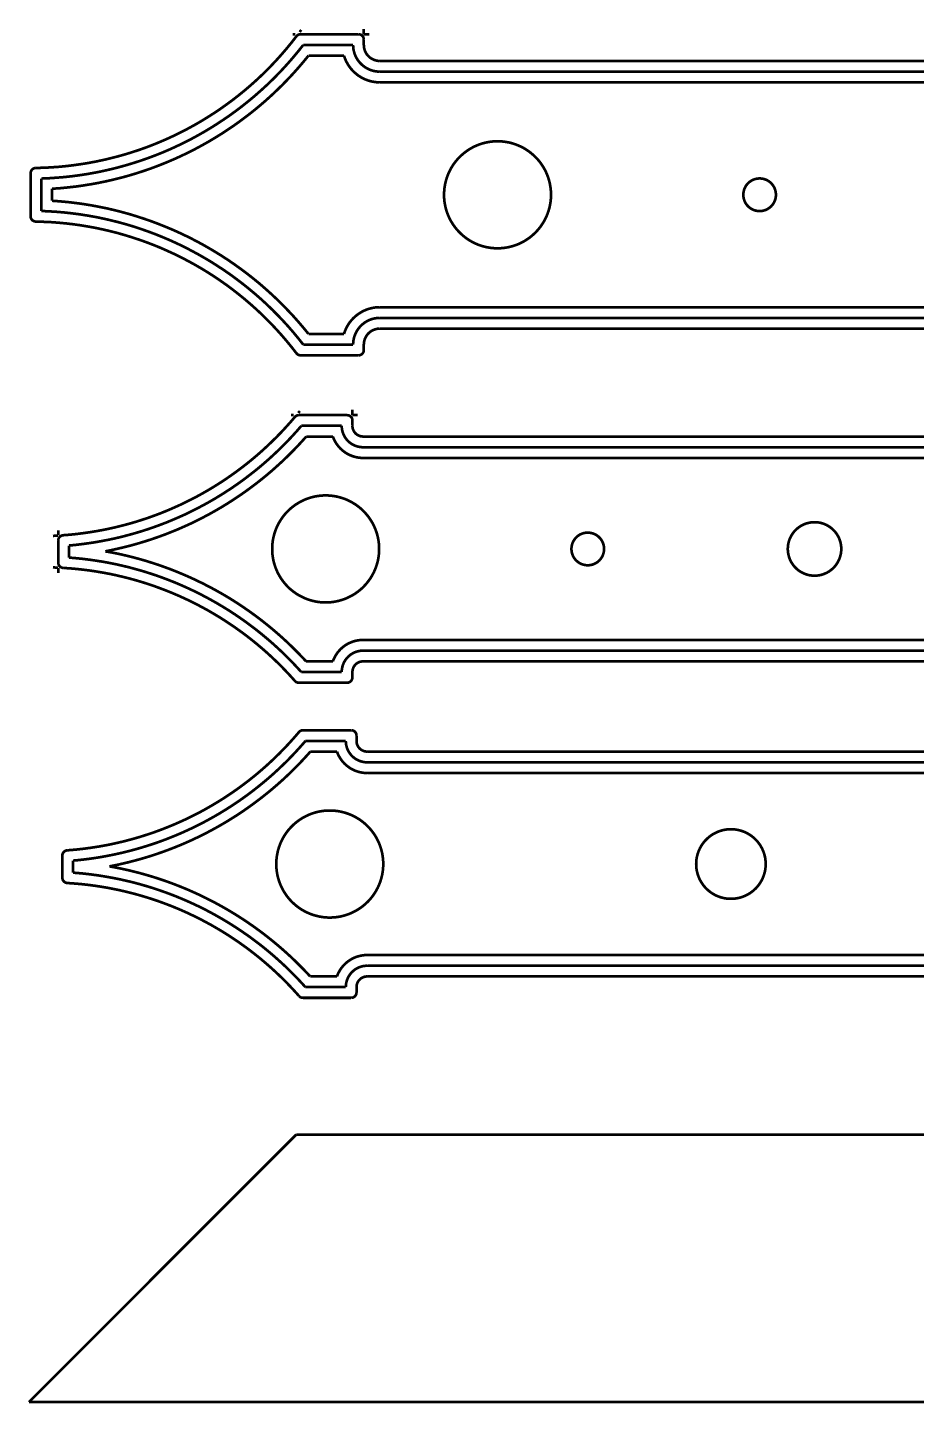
# Model space of a CAD drawing. Extents: x 0.4 to 13.5, y 2.8 to 16.
# Drawn here: x 0.42 to 3.69, y 10.99 to 16.05 of the extents above; entities that cross this region are included whole.
import ezdxf

# ---------------------------------------------------------------- set-up
doc = ezdxf.new("R2010")
doc.units = 0
doc.layers.get('0').update_dxf_attribs({"linetype": 'CONTINUOUS'})

msp = doc.modelspace()

# ---------------------------------------------------------------- linework, layer by layer
at = {"color": 254, "const_width": 0.009847}
for points in [[(1.41868, 16.0306), (1.42453, 16.0383)], [(1.65479, 16.0226), (1.65479, 16.0422)], [(1.40278, 16.0226), (1.39296, 16.0226)], [(1.65479, 16.0226), (1.67449, 16.0226)], [(1.39626, 14.6217), (1.38704, 14.6217)], [(1.41351, 14.6297), (1.41938, 14.6368)], [(1.61279, 14.6217), (1.61279, 14.6414)], [(1.61279, 14.6217), (1.63249, 14.6217)], [(0.528754, 14.1786), (0.510471, 14.1775)], [(0.530111, 14.18), (0.530111, 14.1985)], [(0.529025, 14.0607), (0.510471, 14.0617)], [(0.530111, 14.0597), (0.530111, 14.041)]]:
    msp.add_lwpolyline(points, dxfattribs=at)
at = {"color": 0, "const_width": 0.009847}
for points in [[(0.447754, 15.5306), (0.475532, 15.5314), (0.50331, 15.5328), (0.531033, 15.5347), (0.558703, 15.5374), (0.586317, 15.5407), (0.613824, 15.5446), (0.641276, 15.549), (0.668565, 15.5542), (0.695747, 15.5599), (0.722819, 15.5663), (0.749729, 15.5732), (0.776476, 15.5807), (0.80306, 15.5889), (0.829428, 15.5976), (0.855578, 15.6069), (0.881565, 15.6169), (0.907281, 15.6275), (0.932781, 15.6386), (0.957954, 15.6503), (0.98291, 15.6625), (1.0076, 15.6754), (1.03196, 15.6887), (1.05604, 15.7026), (1.07975, 15.7171), (1.10319, 15.7321), (1.12625, 15.7475), (1.14898, 15.7636), (1.17128, 15.78), (1.19325, 15.7971), (1.21484, 15.8146), (1.236, 15.8326), (1.25678, 15.8511), (1.27713, 15.87), (1.29698, 15.8894), (1.31646, 15.9093), (1.3355, 15.9296), (1.354, 15.9503), (1.37207, 15.9714), (1.38971, 15.9929), (1.40679, 16.0149)], [(1.42242, 16.0226), (1.42019, 16.0225), (1.41797, 16.0221), (1.41581, 16.0214), (1.41368, 16.0206), (1.41174, 16.0194), (1.40989, 16.0181), (1.40826, 16.0165), (1.40679, 16.0149)], [(1.42242, 16.0226), (1.6351, 16.0226)], [(1.6351, 16.0226), (1.63894, 16.0222), (1.64264, 16.0211), (1.646, 16.0193), (1.64903, 16.0168), (1.65147, 16.0139), (1.65326, 16.0104), (1.6544, 16.0067), (1.65479, 16.0029)], [(1.65479, 16.0029), (1.65479, 15.9832)], [(0.467774, 15.4917), (0.496419, 15.4929), (0.525011, 15.4949), (0.553603, 15.4972), (0.582086, 15.5004), (0.610514, 15.5042), (0.638835, 15.5086), (0.667046, 15.5137), (0.69515, 15.5194), (0.72309, 15.5258), (0.750922, 15.5328), (0.778592, 15.5403), (0.806044, 15.5486), (0.833279, 15.5574), (0.860351, 15.5668), (0.887207, 15.5769), (0.913846, 15.5875), (0.940212, 15.5987), (0.966308, 15.6107), (0.992133, 15.6231), (1.01769, 15.6361), (1.04291, 15.6497), (1.06787, 15.6639), (1.09245, 15.6786), (1.11675, 15.6939), (1.14063, 15.7097), (1.16423, 15.726), (1.18739, 15.7429), (1.21018, 15.7603), (1.23258, 15.7782), (1.25456, 15.7967), (1.2761, 15.8156), (1.29725, 15.8349), (1.31793, 15.8547), (1.33816, 15.875), (1.35791, 15.8958), (1.37723, 15.9171), (1.396, 15.9387), (1.41433, 15.9608), (1.43212, 15.9832)], [(0.507107, 15.4542), (0.535861, 15.4561), (0.564561, 15.4589), (0.593207, 15.4621), (0.621744, 15.4661), (0.650228, 15.4707), (0.678549, 15.4758), (0.706814, 15.4817), (0.734918, 15.4881), (0.762858, 15.4951), (0.790636, 15.5028), (0.818251, 15.5111), (0.845649, 15.52), (0.872831, 15.5294), (0.899849, 15.5396), (0.92665, 15.5503), (0.953179, 15.5615), (0.979438, 15.5733), (1.00548, 15.5858), (1.0312, 15.5987), (1.05664, 15.6124), (1.08176, 15.6264), (1.10655, 15.6411), (1.13108, 15.6563), (1.15522, 15.6721), (1.17898, 15.6882), (1.20242, 15.7051), (1.22548, 15.7224), (1.24816, 15.7401), (1.2704, 15.7585), (1.29226, 15.7772), (1.31369, 15.7965), (1.33474, 15.8163), (1.35531, 15.8364), (1.37543, 15.8571), (1.39512, 15.8781), (1.41428, 15.8996), (1.433, 15.9215), (1.45128, 15.9439)], [(1.6154, 15.9832), (1.43212, 15.9832)], [(1.58176, 15.9439), (1.45128, 15.9439)], [(1.58176, 15.9439), (1.58475, 15.935), (1.58826, 15.9264), (1.59239, 15.9182), (1.59706, 15.9101), (1.60221, 15.9024), (1.60792, 15.8951), (1.6141, 15.8882), (1.62076, 15.8817), (1.62782, 15.8756), (1.63525, 15.87), (1.64307, 15.865), (1.65115, 15.8604), (1.65961, 15.8565), (1.66824, 15.8532), (1.67714, 15.8504), (1.68614, 15.8482), (1.69532, 15.8467), (1.70454, 15.8457), (1.71382, 15.8454)], [(1.6154, 15.9832), (1.61572, 15.9751), (1.61675, 15.9671), (1.61843, 15.959), (1.62071, 15.9512), (1.62369, 15.9437), (1.62728, 15.9364), (1.6314, 15.9293), (1.63618, 15.9228), (1.64144, 15.9165), (1.64714, 15.9108), (1.65338, 15.9056), (1.66, 15.9008), (1.66699, 15.8967), (1.67426, 15.8931), (1.68186, 15.8901), (1.68967, 15.8878), (1.69764, 15.8861), (1.70574, 15.8851), (1.71382, 15.8849)], [(1.65479, 15.9832), (1.65511, 15.9771), (1.65608, 15.971), (1.65767, 15.965), (1.65989, 15.9592), (1.66271, 15.9536), (1.66607, 15.9485), (1.66992, 15.9437), (1.67432, 15.9393), (1.67914, 15.9354), (1.68431, 15.9321), (1.68983, 15.9293), (1.69558, 15.9271), (1.70156, 15.9254), (1.70768, 15.9244), (1.71382, 15.9242)], [(9.50711, 15.9242), (1.71382, 15.9242)], [(9.50711, 15.8849), (1.71382, 15.8849)], [(9.50711, 15.8454), (1.71382, 15.8454)], [(0.428386, 15.511), (0.428765, 15.5147), (0.42985, 15.5183), (0.43164, 15.5218), (0.434028, 15.5247), (0.436957, 15.5272), (0.440321, 15.529), (0.443956, 15.5301), (0.447754, 15.5306)], [(0.428386, 15.511), (0.428386, 15.3532)], [(0.467774, 15.4917), (0.467774, 15.3724)], [(0.507107, 15.4542), (0.507107, 15.41)], [(1.45128, 14.9203), (1.433, 14.9425), (1.41428, 14.9644), (1.39512, 14.986), (1.37543, 15.0069), (1.35531, 15.0276), (1.33474, 15.0479), (1.31369, 15.0675), (1.29226, 15.0868), (1.2704, 15.1057), (1.24816, 15.1239), (1.22548, 15.1417), (1.20242, 15.159), (1.17898, 15.1758), (1.15522, 15.1921), (1.13108, 15.2078), (1.10655, 15.2229), (1.08176, 15.2376), (1.05664, 15.2518), (1.0312, 15.2653), (1.00548, 15.2783), (0.979438, 15.2907), (0.953179, 15.3026), (0.92665, 15.3137), (0.899849, 15.3244), (0.872831, 15.3346), (0.845649, 15.344), (0.818251, 15.3529), (0.790636, 15.3613), (0.762858, 15.3689), (0.734918, 15.376), (0.706814, 15.3825), (0.678549, 15.3882), (0.650228, 15.3935), (0.621744, 15.3981), (0.593207, 15.4019), (0.564561, 15.4053), (0.535861, 15.4079), (0.507107, 15.41)], [(0.428386, 15.3532), (0.428765, 15.3493), (0.42985, 15.3457), (0.43164, 15.3422), (0.434028, 15.3393), (0.436957, 15.3368), (0.440321, 15.3351), (0.443956, 15.3339), (0.447754, 15.3335)], [(0.447754, 15.3335), (0.475532, 15.3326), (0.50331, 15.3314), (0.531033, 15.3293), (0.558703, 15.3267), (0.586317, 15.3235), (0.613824, 15.3196), (0.641276, 15.315), (0.668565, 15.31), (0.695747, 15.3042), (0.722819, 15.2979), (0.749729, 15.291), (0.776476, 15.2833), (0.80306, 15.2751), (0.829428, 15.2664), (0.855578, 15.2571), (0.881565, 15.2471), (0.907281, 15.2367), (0.932781, 15.2254), (0.957954, 15.2138), (0.98291, 15.2015), (1.0076, 15.1887), (1.03196, 15.1754), (1.05604, 15.1615), (1.07975, 15.1471), (1.10319, 15.1321), (1.12625, 15.1165), (1.14898, 15.1006), (1.17128, 15.084), (1.19325, 15.0669), (1.21484, 15.0494), (1.236, 15.0314), (1.25678, 15.0129), (1.27713, 14.994), (1.29698, 14.9746), (1.31646, 14.9547), (1.3355, 14.9344), (1.354, 14.9138), (1.37207, 14.8926), (1.38971, 14.8711), (1.40679, 14.8492)], [(1.43212, 14.8808), (1.41433, 14.9033), (1.396, 14.9254), (1.37723, 14.9471), (1.35791, 14.9682), (1.33816, 14.989), (1.31793, 15.0093), (1.29725, 15.0292), (1.2761, 15.0486), (1.25456, 15.0675), (1.23258, 15.0858), (1.21018, 15.1037), (1.18739, 15.1211), (1.16423, 15.1381), (1.14063, 15.1544), (1.11675, 15.1701), (1.09245, 15.1856), (1.06787, 15.2001), (1.04291, 15.2143), (1.01769, 15.2279), (0.992133, 15.241), (0.966308, 15.2535), (0.940212, 15.2653), (0.913846, 15.2765), (0.887207, 15.2872), (0.860351, 15.2972), (0.833279, 15.3067), (0.806044, 15.3156), (0.778592, 15.3238), (0.750922, 15.3314), (0.72309, 15.3383), (0.69515, 15.3447), (0.667046, 15.3504), (0.638835, 15.3554), (0.610514, 15.3599), (0.582086, 15.3636), (0.553603, 15.3668), (0.525011, 15.3693), (0.496419, 15.3711), (0.467774, 15.3724)], [(1.71382, 15.0186), (1.70454, 15.0183), (1.69532, 15.0174), (1.68614, 15.0158), (1.67714, 15.0136), (1.66824, 15.011), (1.65961, 15.0075), (1.65115, 15.0036), (1.64307, 14.999), (1.63525, 14.994), (1.62782, 14.9885), (1.62076, 14.9825), (1.6141, 14.976), (1.60792, 14.969), (1.60221, 14.9617), (1.59706, 14.954), (1.59239, 14.946), (1.58826, 14.9376), (1.58475, 14.929), (1.58176, 14.9203)], [(1.71382, 14.9793), (1.70574, 14.9789), (1.69764, 14.9779), (1.68967, 14.9763), (1.68186, 14.974), (1.67426, 14.971), (1.66699, 14.9675), (1.66, 14.9633), (1.65338, 14.9585), (1.64714, 14.9533), (1.64144, 14.9475), (1.63618, 14.9413), (1.6314, 14.9347), (1.62728, 14.9276), (1.62369, 14.9204), (1.62071, 14.9128), (1.61843, 14.905), (1.61675, 14.8971), (1.61572, 14.889), (1.6154, 14.8808)], [(1.71382, 15.0186), (9.50711, 15.0186)], [(1.71382, 14.9793), (9.50711, 14.9793)], [(1.65479, 14.8808), (1.65511, 14.8871), (1.65608, 14.8931), (1.65767, 14.899), (1.65989, 14.9049), (1.66271, 14.9104), (1.66607, 14.9156), (1.66992, 14.9204), (1.67432, 14.9247), (1.67914, 14.9286), (1.68431, 14.9321), (1.68983, 14.9347), (1.69558, 14.9369), (1.70156, 14.9386), (1.70768, 14.9396), (1.71382, 14.9399)], [(9.50711, 14.9399), (1.71382, 14.9399)], [(1.43212, 14.8808), (1.6154, 14.8808)], [(1.45128, 14.9203), (1.58176, 14.9203)], [(1.65479, 14.8808), (1.65479, 14.8611)], [(1.42242, 14.8415), (1.42019, 14.8417), (1.41797, 14.8421), (1.41581, 14.8426), (1.41368, 14.8435), (1.41174, 14.8447), (1.40989, 14.846), (1.40826, 14.8475), (1.40679, 14.8492)], [(1.42242, 14.8415), (1.6351, 14.8415)], [(1.6351, 14.8415), (1.63894, 14.8418), (1.64264, 14.8431), (1.646, 14.8447), (1.64903, 14.8472), (1.65147, 14.8501), (1.65326, 14.8536), (1.6544, 14.8574), (1.65479, 14.8611)], [(1.41596, 14.6217), (1.41379, 14.6215), (1.41168, 14.6212), (1.40961, 14.6207), (1.40767, 14.6199), (1.40576, 14.6188), (1.40397, 14.6176), (1.40235, 14.6163), (1.40087, 14.6146)], [(1.41596, 14.6217), (1.5931, 14.6217)], [(1.61279, 14.6019), (1.61257, 14.6051), (1.61182, 14.6081), (1.61068, 14.611), (1.60906, 14.6136), (1.60704, 14.616), (1.60471, 14.6179), (1.60206, 14.6196), (1.59918, 14.6207), (1.59619, 14.6214), (1.5931, 14.6217)], [(0.548394, 14.18), (0.572863, 14.1819), (0.597331, 14.1844), (0.62169, 14.1875), (0.64605, 14.191), (0.670301, 14.1949), (0.694444, 14.1993), (0.718533, 14.2043), (0.742512, 14.2097), (0.766331, 14.2156), (0.790093, 14.2219), (0.813693, 14.2287), (0.837131, 14.2361), (0.86046, 14.2438), (0.883626, 14.2521), (0.906575, 14.2607), (0.929417, 14.2699), (0.951986, 14.2796), (0.974447, 14.2896), (0.996636, 14.3001), (1.01866, 14.311), (1.04042, 14.3224), (1.06196, 14.3342), (1.08328, 14.3465), (1.10433, 14.3592), (1.12511, 14.3722), (1.14567, 14.3857), (1.16591, 14.3996), (1.18587, 14.4139), (1.20557, 14.4286), (1.22499, 14.4437), (1.24409, 14.4592), (1.26286, 14.475), (1.2813, 14.4913), (1.29943, 14.5079), (1.31722, 14.5249), (1.33464, 14.5421), (1.35178, 14.5597), (1.36849, 14.5778), (1.38487, 14.596), (1.40087, 14.6146)], [(0.569499, 14.1421), (0.594075, 14.1444), (0.618544, 14.1474), (0.643013, 14.1507), (0.667372, 14.1544), (0.691678, 14.1588), (0.715875, 14.1635), (0.740018, 14.1686), (0.763997, 14.1743), (0.787924, 14.1806), (0.811686, 14.1871), (0.835286, 14.1942), (0.858778, 14.2017), (0.882107, 14.2097), (0.905328, 14.2182), (0.928331, 14.2269), (0.951172, 14.2364), (0.97385, 14.2461), (0.996311, 14.2562), (1.01855, 14.2669), (1.04058, 14.2781), (1.06245, 14.2896), (1.08404, 14.3014), (1.10536, 14.3137), (1.12652, 14.3265), (1.14735, 14.3397), (1.16797, 14.3532), (1.18831, 14.3672), (1.20839, 14.3815), (1.22814, 14.3964), (1.24767, 14.4115), (1.26687, 14.4269), (1.28575, 14.4428), (1.30431, 14.459), (1.32259, 14.4757), (1.34049, 14.4925), (1.35813, 14.5099), (1.37538, 14.5275), (1.39231, 14.5454), (1.40886, 14.5637), (1.42507, 14.5824)], [(1.57346, 14.5824), (1.42507, 14.5824)], [(1.57346, 14.5824), (1.57368, 14.5761), (1.57438, 14.57), (1.57563, 14.5639), (1.57731, 14.5579), (1.57943, 14.5522), (1.58203, 14.5465), (1.58501, 14.5411), (1.58849, 14.536), (1.59229, 14.5311), (1.59651, 14.5267), (1.60101, 14.5224), (1.6059, 14.5186), (1.61106, 14.5151), (1.61643, 14.5122), (1.62201, 14.5096), (1.62782, 14.5075), (1.63379, 14.5057), (1.63986, 14.5046), (1.646, 14.5038), (1.65218, 14.5036)], [(1.61279, 14.6019), (1.61279, 14.5824)], [(1.61279, 14.5824), (1.61307, 14.5779), (1.61376, 14.5736), (1.61501, 14.5693), (1.61669, 14.5653), (1.61882, 14.5614), (1.62142, 14.5578), (1.62435, 14.5544), (1.62765, 14.5515), (1.63124, 14.549), (1.6351, 14.5468), (1.63917, 14.5451), (1.64339, 14.5439), (1.64779, 14.5432), (1.65218, 14.5429)], [(0.703342, 14.1208), (0.728407, 14.1258), (0.75331, 14.1314), (0.778103, 14.1374), (0.802789, 14.1437), (0.827365, 14.1507), (0.851779, 14.1581), (0.876031, 14.166), (0.900119, 14.1743), (0.924046, 14.1831), (0.947808, 14.1925), (0.971408, 14.2021), (0.994792, 14.2124), (1.01796, 14.2229), (1.04096, 14.2342), (1.06369, 14.2457), (1.08621, 14.2576), (1.10845, 14.2701), (1.13053, 14.2829), (1.15229, 14.2962), (1.17383, 14.31), (1.19504, 14.324), (1.21604, 14.3386), (1.23671, 14.3535), (1.25711, 14.3689), (1.27718, 14.3846), (1.29693, 14.4007), (1.31641, 14.4172), (1.3355, 14.4342), (1.35433, 14.4514), (1.37277, 14.469), (1.39085, 14.4869), (1.40864, 14.5053), (1.426, 14.5239), (1.44303, 14.5429)], [(1.54081, 14.5429), (1.44303, 14.5429)], [(1.54081, 14.5429), (1.54362, 14.5358), (1.54682, 14.5289), (1.55051, 14.5222), (1.55464, 14.5157), (1.55914, 14.5096), (1.56407, 14.5038), (1.56933, 14.4981), (1.57497, 14.4929), (1.58089, 14.4881), (1.58713, 14.4837), (1.59364, 14.4797), (1.60042, 14.4761), (1.60742, 14.4731), (1.61458, 14.4703), (1.6219, 14.4682), (1.62935, 14.4664), (1.63693, 14.4651), (1.64453, 14.4644), (1.65218, 14.4642)], [(9.28076, 14.5429), (1.65218, 14.5429)], [(9.28076, 14.5036), (1.65218, 14.5036)], [(9.28076, 14.4642), (1.65218, 14.4642)], [(0.530111, 14.1603), (0.530382, 14.1636), (0.531196, 14.1667), (0.532553, 14.1697), (0.534343, 14.1725), (0.536567, 14.1749), (0.539171, 14.1768), (0.542046, 14.1783), (0.545139, 14.1794), (0.548394, 14.18)], [(0.530111, 14.1603), (0.530111, 14.0793)], [(0.569499, 14.1421), (0.569499, 14.0978)], [(1.44228, 13.7162), (1.42507, 13.7346), (1.4075, 13.7527), (1.38954, 13.7705), (1.37131, 13.7879), (1.3527, 13.8049), (1.33377, 13.8216), (1.31456, 13.8379), (1.29498, 13.8538), (1.27512, 13.8694), (1.25499, 13.8846), (1.23454, 13.8993), (1.21381, 13.9137), (1.19282, 13.9278), (1.17155, 13.9414), (1.15007, 13.9546), (1.12831, 13.9672), (1.10628, 13.9796), (1.08404, 13.9915), (1.06158, 14.0029), (1.0389, 14.014), (1.016, 14.0246), (0.992893, 14.0347), (0.969618, 14.0444), (0.946126, 14.0538), (0.922472, 14.0625), (0.898708, 14.071), (0.874729, 14.0787), (0.85064, 14.0863), (0.826389, 14.0932), (0.801975, 14.0997), (0.777507, 14.1057), (0.752875, 14.1113), (0.72819, 14.1163), (0.703342, 14.1208)], [(0.530111, 14.0793), (0.530382, 14.0761), (0.53125, 14.0729), (0.532553, 14.0699), (0.534397, 14.0671), (0.536675, 14.0647), (0.539333, 14.0628), (0.542264, 14.0612), (0.54541, 14.0601), (0.548665, 14.0597)], [(1.42481, 13.6768), (1.40793, 13.6953), (1.39074, 13.7135), (1.37316, 13.7314), (1.3552, 13.7489), (1.33691, 13.766), (1.31831, 13.7828), (1.29937, 13.7992), (1.28011, 13.8152), (1.26052, 13.8309), (1.24067, 13.8461), (1.22049, 13.861), (1.20003, 13.8755), (1.17931, 13.8896), (1.15826, 13.9032), (1.13699, 13.9164), (1.11545, 13.9292), (1.0937, 13.9415), (1.07167, 13.9535), (1.04937, 13.965), (1.02691, 13.9761), (1.00418, 13.9867), (0.981282, 13.9969), (0.958225, 14.0067), (0.93495, 14.0158), (0.911458, 14.0247), (0.887804, 14.0331), (0.86404, 14.0408), (0.840115, 14.0483), (0.816026, 14.0551), (0.791775, 14.0617), (0.767469, 14.0676), (0.743001, 14.0731), (0.718479, 14.0781), (0.693793, 14.0826), (0.669054, 14.0865), (0.64426, 14.0901), (0.619412, 14.0932), (0.594456, 14.0957), (0.569499, 14.0978)], [(0.548665, 14.0597), (0.572971, 14.0581), (0.597222, 14.056), (0.621419, 14.0533), (0.645562, 14.0503), (0.669596, 14.0467), (0.693631, 14.0426), (0.717557, 14.0382), (0.741374, 14.0332), (0.765082, 14.0276), (0.788683, 14.0218), (0.812175, 14.0154), (0.835558, 14.0085), (0.858778, 14.0013), (0.881836, 13.9935), (0.904731, 13.9851), (0.927462, 13.9765), (0.950032, 13.9674), (0.972385, 13.9578), (0.994575, 13.9478), (1.0166, 13.9374), (1.03836, 13.9265), (1.0599, 13.9151), (1.08122, 13.9035), (1.10232, 13.8912), (1.12316, 13.8787), (1.14372, 13.8657), (1.16406, 13.8523), (1.18414, 13.8385), (1.20394, 13.8244), (1.22342, 13.8098), (1.24262, 13.7949), (1.26156, 13.7795), (1.28017, 13.7638), (1.29845, 13.7478), (1.31641, 13.7313), (1.33404, 13.7146), (1.35135, 13.6975), (1.36827, 13.68), (1.38493, 13.6622), (1.40115, 13.6441)], [(1.65218, 13.7949), (1.64453, 13.7947), (1.63693, 13.7939), (1.62935, 13.7927), (1.6219, 13.791), (1.61458, 13.7887), (1.60742, 13.7861), (1.60042, 13.783), (1.59364, 13.7794), (1.58713, 13.7754), (1.58089, 13.771), (1.57497, 13.7662), (1.56933, 13.761), (1.56407, 13.7554), (1.55914, 13.7496), (1.55464, 13.7434), (1.55051, 13.7369), (1.54682, 13.7302), (1.54362, 13.7233), (1.54081, 13.7162)], [(9.28076, 13.7949), (1.65218, 13.7949)], [(1.44228, 13.7162), (1.54081, 13.7162)], [(1.65218, 13.7555), (1.646, 13.7553), (1.63986, 13.7546), (1.63379, 13.7534), (1.62782, 13.7517), (1.62201, 13.7495), (1.61643, 13.747), (1.61106, 13.7439), (1.6059, 13.7405), (1.60101, 13.7367), (1.59651, 13.7325), (1.59229, 13.7279), (1.58849, 13.7231), (1.58501, 13.7179), (1.58203, 13.7126), (1.57943, 13.7069), (1.57731, 13.7011), (1.57563, 13.6952), (1.57438, 13.6891), (1.57368, 13.6829), (1.57346, 13.6768)], [(1.61279, 13.6768), (1.61307, 13.6812), (1.61376, 13.6855), (1.61501, 13.6898), (1.61669, 13.6938), (1.61882, 13.6977), (1.62142, 13.7013), (1.62435, 13.7046), (1.62765, 13.7076), (1.63124, 13.7101), (1.6351, 13.7122), (1.63917, 13.714), (1.64339, 13.7152), (1.64779, 13.7159), (1.65218, 13.7162)], [(9.28076, 13.7555), (1.65218, 13.7555)], [(9.28076, 13.7162), (1.65218, 13.7162)], [(1.42481, 13.6768), (1.57346, 13.6768)], [(1.61279, 13.6768), (1.61279, 13.6571)], [(1.41596, 13.6374), (1.41385, 13.6375), (1.41178, 13.6379), (1.40978, 13.6384), (1.40782, 13.6392), (1.40597, 13.6401), (1.40424, 13.6413), (1.40261, 13.6426), (1.40115, 13.6441)], [(1.41596, 13.6374), (1.5931, 13.6374)], [(1.61279, 13.6571), (1.61257, 13.654), (1.61182, 13.651), (1.61068, 13.6482), (1.60906, 13.6456), (1.60704, 13.6432), (1.60471, 13.6412), (1.60206, 13.6395), (1.59918, 13.6384), (1.59619, 13.6376), (1.5931, 13.6374)], [(0.563476, 13.0212), (0.580675, 13.0226), (0.597874, 13.0241), (0.615018, 13.026), (0.632107, 13.0281), (0.649197, 13.0304), (0.666233, 13.033), (0.683268, 13.0357), (0.70025, 13.0388), (0.717176, 13.042), (0.73405, 13.0456), (0.750868, 13.0494), (0.767632, 13.0533), (0.784397, 13.0576), (0.801053, 13.062), (0.8176, 13.0667), (0.834147, 13.0716), (0.850586, 13.0768), (0.866971, 13.0821), (0.883301, 13.0877), (0.899522, 13.0936), (0.91569, 13.0997), (0.931749, 13.106), (0.9477, 13.1125), (0.963542, 13.1192), (0.979329, 13.1262), (0.995008, 13.1334), (1.01058, 13.1407), (1.02604, 13.1484), (1.0414, 13.1562), (1.05669, 13.1642), (1.07183, 13.1725), (1.08681, 13.181), (1.10173, 13.1897), (1.11648, 13.1986), (1.13113, 13.2076), (1.14567, 13.217), (1.16005, 13.2265), (1.17432, 13.2362), (1.18842, 13.246), (1.20237, 13.2561), (1.2162, 13.2664), (1.22993, 13.2769), (1.24343, 13.2876), (1.25684, 13.2984), (1.27007, 13.3095), (1.28315, 13.3208), (1.29606, 13.3322), (1.30881, 13.3438), (1.32145, 13.3556), (1.33388, 13.3675), (1.34614, 13.3797), (1.35824, 13.3919), (1.37012, 13.4044), (1.38184, 13.417), (1.39339, 13.4298), (1.40479, 13.4428), (1.41601, 13.4559)], [(1.43104, 13.4629), (1.42893, 13.4628), (1.42681, 13.4625), (1.42475, 13.4619), (1.42275, 13.461), (1.42085, 13.4601), (1.41911, 13.4588), (1.41749, 13.4575), (1.41601, 13.4559)], [(1.43104, 13.4629), (1.60824, 13.4629)], [(1.62793, 13.4432), (1.62776, 13.4454), (1.62744, 13.4476), (1.62679, 13.4497), (1.62597, 13.4518), (1.62489, 13.4537), (1.62358, 13.4555), (1.62213, 13.4571), (1.6205, 13.4586), (1.61871, 13.4599), (1.61675, 13.4609), (1.61475, 13.4618), (1.61263, 13.4624), (1.6104, 13.4628), (1.60824, 13.4629)], [(0.584581, 12.9833), (0.60216, 12.985), (0.619683, 12.9869), (0.637153, 12.989), (0.654622, 12.9914), (0.672038, 12.994), (0.689453, 12.9968), (0.70676, 13), (0.724067, 13.0033), (0.741319, 13.0069), (0.758518, 13.0107), (0.775717, 13.0148), (0.792806, 13.019), (0.809787, 13.0236), (0.826768, 13.0284), (0.843642, 13.0334), (0.860514, 13.0386), (0.877279, 13.0441), (0.893935, 13.0497), (0.910536, 13.0557), (0.927029, 13.0618), (0.943468, 13.0683), (0.959799, 13.0749), (0.976019, 13.0817), (0.992133, 13.0888), (1.00819, 13.0961), (1.02414, 13.1036), (1.03998, 13.1113), (1.05572, 13.1193), (1.07129, 13.1274), (1.08681, 13.1358), (1.10221, 13.1444), (1.11746, 13.1532), (1.1326, 13.1623), (1.14762, 13.1715), (1.16249, 13.1809), (1.17725, 13.1906), (1.19184, 13.2004), (1.20633, 13.2104), (1.22065, 13.2207), (1.23481, 13.2312), (1.24886, 13.2418), (1.26275, 13.2527), (1.27648, 13.2637), (1.29009, 13.2749), (1.30355, 13.2863), (1.31679, 13.2979), (1.32992, 13.3097), (1.34283, 13.3217), (1.35563, 13.3338), (1.36822, 13.3461), (1.38064, 13.3586), (1.39296, 13.3712), (1.405, 13.3841), (1.41694, 13.3971), (1.42865, 13.4102), (1.44015, 13.4235)], [(1.58854, 13.4235), (1.44015, 13.4235)], [(1.58854, 13.4235), (1.58865, 13.4191), (1.58903, 13.4147), (1.58968, 13.4104), (1.5905, 13.406), (1.59164, 13.4018), (1.59293, 13.3975), (1.59451, 13.3934), (1.59636, 13.3894), (1.59836, 13.3855), (1.60058, 13.3816), (1.60308, 13.378), (1.60574, 13.3745), (1.60856, 13.3711), (1.6116, 13.3678), (1.61481, 13.3648), (1.61817, 13.362), (1.62169, 13.3593), (1.62538, 13.3569), (1.62918, 13.3546), (1.63314, 13.3526), (1.63715, 13.3508), (1.64128, 13.3492), (1.64551, 13.3479), (1.64974, 13.3468), (1.65408, 13.3459), (1.65847, 13.3453), (1.66287, 13.3449), (1.66726, 13.3448)], [(1.62793, 13.4432), (1.62793, 13.4235)], [(1.62793, 13.4235), (1.62804, 13.4205), (1.62836, 13.4174), (1.62901, 13.4143), (1.62983, 13.4113), (1.63092, 13.4085), (1.63222, 13.4057), (1.63374, 13.4029), (1.63542, 13.4004), (1.63737, 13.3979), (1.63943, 13.3957), (1.64171, 13.3936), (1.64415, 13.3917), (1.64671, 13.39), (1.64942, 13.3885), (1.65224, 13.3872), (1.65511, 13.3861), (1.6581, 13.3852), (1.66114, 13.3847), (1.66417, 13.3843), (1.66726, 13.3842)], [(0.718479, 12.9621), (0.736219, 12.9656), (0.753851, 12.9693), (0.771539, 12.9733), (0.789063, 12.9775), (0.806586, 12.982), (0.824056, 12.9867), (0.841417, 12.9916), (0.858724, 12.9968), (0.875976, 13.0022), (0.893121, 13.0079), (0.910211, 13.0138), (0.927246, 13.0199), (0.944119, 13.0263), (0.960938, 13.0328), (0.977701, 13.0397), (0.994358, 13.0467), (1.01085, 13.054), (1.02729, 13.0615), (1.04362, 13.0693), (1.05984, 13.0772), (1.07596, 13.0854), (1.09196, 13.0938), (1.10786, 13.1025), (1.12359, 13.1113), (1.13921, 13.1204), (1.15473, 13.1297), (1.17014, 13.1392), (1.18538, 13.1488), (1.20047, 13.1587), (1.21544, 13.1689), (1.23025, 13.1792), (1.24495, 13.1897), (1.25949, 13.2005), (1.27387, 13.2114), (1.28809, 13.2225), (1.30219, 13.2338), (1.31613, 13.2454), (1.32992, 13.2571), (1.34348, 13.269), (1.35693, 13.281), (1.37017, 13.2933), (1.3833, 13.3058), (1.39621, 13.3184), (1.40896, 13.3312), (1.42156, 13.3442), (1.43392, 13.3574), (1.44613, 13.3707), (1.45817, 13.3842)], [(1.55593, 13.3842), (1.45817, 13.3842)], [(1.55593, 13.3842), (1.55783, 13.3791), (1.55994, 13.3742), (1.56233, 13.3694), (1.56494, 13.3646), (1.56771, 13.36), (1.57069, 13.3555), (1.57389, 13.3512), (1.57731, 13.347), (1.58089, 13.343), (1.58464, 13.3391), (1.5886, 13.3354), (1.59267, 13.332), (1.5969, 13.3287), (1.60129, 13.3256), (1.60585, 13.3226), (1.61051, 13.32), (1.61529, 13.3175), (1.62017, 13.3152), (1.62517, 13.3132), (1.63021, 13.3114), (1.63536, 13.3098), (1.64057, 13.3085), (1.64589, 13.3074), (1.65121, 13.3065), (1.65653, 13.3059), (1.66189, 13.3056), (1.66726, 13.3054)], [(4.34446, 13.3842), (1.66726, 13.3842)], [(4.34446, 13.3448), (1.66726, 13.3448)], [(4.34446, 13.3054), (1.66726, 13.3054)], [(0.545247, 13.0015), (0.545356, 13.0038), (0.545736, 13.006), (0.546386, 13.0082), (0.54731, 13.0103), (0.548394, 13.0123), (0.54975, 13.0141), (0.551324, 13.0157), (0.553006, 13.0172), (0.554904, 13.0185), (0.556912, 13.0195), (0.559082, 13.0203), (0.561253, 13.0209), (0.563476, 13.0212)], [(0.545247, 13.0015), (0.545247, 12.9206)], [(0.584581, 12.9833), (0.584581, 12.939)], [(1.45742, 12.5574), (1.44521, 12.5705), (1.43289, 12.5834), (1.42036, 12.5961), (1.40767, 12.6087), (1.39481, 12.6212), (1.38178, 12.6334), (1.3686, 12.6454), (1.3552, 12.6573), (1.34169, 12.6689), (1.32802, 12.6804), (1.31418, 12.6918), (1.30018, 12.7029), (1.28608, 12.7138), (1.27176, 12.7246), (1.25732, 12.7351), (1.24278, 12.7454), (1.22808, 12.7556), (1.21322, 12.7655), (1.19824, 12.7752), (1.18311, 12.7848), (1.16786, 12.7941), (1.15251, 12.8032), (1.13699, 12.8121), (1.12137, 12.8208), (1.10563, 12.8293), (1.08979, 12.8376), (1.07384, 12.8456), (1.05778, 12.8534), (1.04161, 12.861), (1.02534, 12.8684), (1.00895, 12.8756), (0.992512, 12.8825), (0.975911, 12.8892), (0.959256, 12.8957), (0.942546, 12.902), (0.925726, 12.908), (0.9088, 12.9138), (0.891818, 12.9194), (0.874783, 12.9247), (0.857639, 12.9298), (0.84044, 12.9347), (0.823188, 12.9393), (0.805881, 12.9437), (0.788519, 12.9479), (0.77105, 12.9518), (0.753581, 12.9555), (0.736057, 12.9589), (0.718479, 12.9621)], [(0.545247, 12.9206), (0.545356, 12.9183), (0.54579, 12.9161), (0.546442, 12.9138), (0.54731, 12.9118), (0.548449, 12.9098), (0.549858, 12.9079), (0.551432, 12.9063), (0.553168, 12.9048), (0.555067, 12.9035), (0.557129, 12.9025), (0.559299, 12.9018), (0.561524, 12.9012), (0.563803, 12.9009)], [(0.563803, 12.9009), (0.581108, 12.8998), (0.598469, 12.8984), (0.615776, 12.8968), (0.633083, 12.895), (0.650282, 12.8928), (0.667535, 12.8905), (0.684733, 12.8879), (0.701878, 12.8851), (0.719021, 12.882), (0.736057, 12.8787), (0.753093, 12.8751), (0.770019, 12.8713), (0.786947, 12.8672), (0.803819, 12.863), (0.820583, 12.8585), (0.837349, 12.8537), (0.85395, 12.8487), (0.870551, 12.8435), (0.887044, 12.8381), (0.903483, 12.8324), (0.919814, 12.8264), (0.936089, 12.8203), (0.952257, 12.8139), (0.968371, 12.8073), (0.984321, 12.8005), (1.00022, 12.7934), (1.016, 12.7861), (1.03168, 12.7786), (1.04725, 12.7709), (1.06272, 12.7629), (1.07807, 12.7547), (1.09332, 12.7464), (1.1084, 12.7377), (1.12343, 12.7289), (1.13829, 12.7199), (1.15299, 12.7107), (1.16759, 12.7013), (1.18207, 12.6916), (1.1964, 12.6818), (1.21061, 12.6717), (1.22466, 12.6615), (1.23855, 12.651), (1.25228, 12.6404), (1.2659, 12.6296), (1.27935, 12.6185), (1.29259, 12.6073), (1.30572, 12.5959), (1.31868, 12.5844), (1.33149, 12.5726), (1.34413, 12.5607), (1.35661, 12.5485), (1.36887, 12.5362), (1.38102, 12.5238), (1.39296, 12.5111), (1.40474, 12.4983), (1.41629, 12.4853)], [(1.43994, 12.518), (1.428, 12.5312), (1.4159, 12.5442), (1.4036, 12.557), (1.39117, 12.5697), (1.37853, 12.5822), (1.36567, 12.5945), (1.3527, 12.6066), (1.33952, 12.6185), (1.32623, 12.6303), (1.31277, 12.6419), (1.2991, 12.6533), (1.28532, 12.6645), (1.27138, 12.6755), (1.25722, 12.6862), (1.24295, 12.6969), (1.22857, 12.7073), (1.21403, 12.7174), (1.19933, 12.7275), (1.18452, 12.7372), (1.16954, 12.7468), (1.15441, 12.7562), (1.13921, 12.7653), (1.12386, 12.7743), (1.1084, 12.783), (1.09277, 12.7916), (1.07704, 12.7999), (1.06125, 12.8079), (1.0453, 12.8158), (1.02924, 12.8233), (1.01307, 12.8308), (0.996853, 12.8379), (0.980469, 12.8449), (0.964031, 12.8516), (0.947483, 12.8581), (0.930826, 12.8643), (0.914117, 12.8703), (0.897299, 12.8761), (0.880425, 12.8817), (0.863499, 12.887), (0.846463, 12.892), (0.829372, 12.8969), (0.812175, 12.9015), (0.794976, 12.9058), (0.777669, 12.9099), (0.760363, 12.9138), (0.742947, 12.9174), (0.725478, 12.9208), (0.708008, 12.9239), (0.690483, 12.9269), (0.672906, 12.9295), (0.655328, 12.9319), (0.637696, 12.9341), (0.620008, 12.936), (0.602322, 12.9376), (0.584581, 12.939)], [(1.66726, 12.6361), (1.66189, 12.636), (1.65653, 12.6356), (1.65121, 12.635), (1.64589, 12.6342), (1.64057, 12.6331), (1.63536, 12.6317), (1.63021, 12.6302), (1.62517, 12.6284), (1.62017, 12.6264), (1.61529, 12.6241), (1.61051, 12.6216), (1.60585, 12.6189), (1.60129, 12.616), (1.5969, 12.6129), (1.59267, 12.6096), (1.5886, 12.6061), (1.58464, 12.6024), (1.58089, 12.5985), (1.57731, 12.5945), (1.57389, 12.5903), (1.57069, 12.586), (1.56771, 12.5815), (1.56494, 12.5769), (1.56233, 12.5722), (1.55994, 12.5674), (1.55783, 12.5624), (1.55593, 12.5574)], [(1.66726, 12.5968), (1.66287, 12.5966), (1.65847, 12.5962), (1.65408, 12.5957), (1.64974, 12.5948), (1.64551, 12.5937), (1.64128, 12.5923), (1.63715, 12.5908), (1.63314, 12.589), (1.62918, 12.5869), (1.62538, 12.5847), (1.62169, 12.5823), (1.61817, 12.5796), (1.61481, 12.5767), (1.6116, 12.5737), (1.60856, 12.5705), (1.60574, 12.5671), (1.60308, 12.5636), (1.60058, 12.5599), (1.59836, 12.5561), (1.59636, 12.5522), (1.59451, 12.5482), (1.59293, 12.5441), (1.59164, 12.5398), (1.5905, 12.5355), (1.58968, 12.5312), (1.58903, 12.5269), (1.58865, 12.5224), (1.58854, 12.518)], [(4.34446, 12.6361), (1.66726, 12.6361)], [(4.34446, 12.5968), (1.66726, 12.5968)], [(1.45742, 12.5574), (1.55593, 12.5574)], [(1.62793, 12.518), (1.62804, 12.5211), (1.62836, 12.5242), (1.62901, 12.5272), (1.62983, 12.5302), (1.63092, 12.5331), (1.63222, 12.5359), (1.63374, 12.5386), (1.63542, 12.5412), (1.63737, 12.5436), (1.63943, 12.5458), (1.64171, 12.548), (1.64415, 12.5499), (1.64671, 12.5516), (1.64942, 12.5531), (1.65224, 12.5544), (1.65511, 12.5554), (1.6581, 12.5563), (1.66114, 12.5569), (1.66417, 12.5573), (1.66726, 12.5574)], [(4.34446, 12.5574), (1.66726, 12.5574)], [(1.43994, 12.518), (1.58854, 12.518)], [(1.62793, 12.4983), (1.62776, 12.4962), (1.62744, 12.494), (1.62679, 12.4918), (1.62597, 12.4898), (1.62489, 12.4878), (1.62358, 12.4861), (1.62213, 12.4844), (1.6205, 12.483), (1.61871, 12.4817), (1.61675, 12.4806), (1.61475, 12.4798), (1.61263, 12.4792), (1.6104, 12.4788), (1.60824, 12.4787)], [(1.62793, 12.518), (1.62793, 12.4983)], [(1.43104, 12.4787), (1.42899, 12.4788), (1.42692, 12.4791), (1.42492, 12.4797), (1.42296, 12.4804), (1.42111, 12.4813), (1.41932, 12.4825), (1.41775, 12.4838), (1.41629, 12.4853)], [(1.43104, 12.4787), (1.60824, 12.4787)], [(0.421983, 10.9918), (1.40619, 11.976)], [(1.40619, 11.976), (4.55583, 11.976)], [(0.421983, 10.9918), (5.5401, 10.9918)]]:
    msp.add_lwpolyline(points, dxfattribs=at)
for points in [[(2.14692, 15.6289), (2.13574, 15.6286), (2.12468, 15.6276), (2.11367, 15.626), (2.10271, 15.6239), (2.0919, 15.621), (2.08132, 15.6176), (2.0709, 15.6136), (2.06076, 15.609), (2.05089, 15.6039), (2.04135, 15.5982), (2.03213, 15.5919), (2.02322, 15.5851), (2.01476, 15.5779), (2.00672, 15.5703), (1.99914, 15.5621), (1.99203, 15.5536), (1.9854, 15.5446), (1.97928, 15.5353), (1.97368, 15.5256), (1.96869, 15.5157), (1.96425, 15.5054), (1.96039, 15.495), (1.95714, 15.4843), (1.95449, 15.4735), (1.95242, 15.4625), (1.95101, 15.4515), (1.95025, 15.4404), (1.95008, 15.4293), (1.95053, 15.4182), (1.95167, 15.4069), (1.9534, 15.396), (1.95574, 15.3851), (1.95865, 15.3744), (1.96224, 15.3639), (1.96642, 15.3535), (1.97114, 15.3435), (1.9764, 15.3336), (1.98226, 15.3242), (1.98867, 15.315), (1.9955, 15.3063), (2.00288, 15.2979), (2.01069, 15.29), (2.01893, 15.2825), (2.02761, 15.2754), (2.03668, 15.2689), (2.04606, 15.2629), (2.05583, 15.2575), (2.06581, 15.2526), (2.07611, 15.2483), (2.08658, 15.2446), (2.09728, 15.2415), (2.10813, 15.239), (2.11914, 15.2371), (2.13021, 15.2358), (2.14133, 15.2353), (2.15246, 15.2353), (2.16357, 15.2358), (2.17464, 15.2371), (2.18565, 15.239), (2.1965, 15.2415), (2.20719, 15.2446), (2.21772, 15.2483), (2.22797, 15.2526), (2.23801, 15.2575), (2.24772, 15.2629), (2.25711, 15.2689), (2.26617, 15.2754), (2.27485, 15.2825), (2.2831, 15.29), (2.2909, 15.2979), (2.29829, 15.3063), (2.30518, 15.315), (2.31153, 15.3242), (2.31739, 15.3336), (2.32269, 15.3435), (2.32742, 15.3535), (2.33154, 15.3639), (2.33512, 15.3744), (2.33806, 15.3851), (2.34044, 15.396), (2.34218, 15.4069), (2.34326, 15.4182), (2.34375, 15.4293), (2.34358, 15.4404), (2.34278, 15.4515), (2.34136, 15.4625), (2.33936, 15.4735), (2.33669, 15.4843), (2.33339, 15.495), (2.32954, 15.5054), (2.32508, 15.5157), (2.3201, 15.5256), (2.31451, 15.5353), (2.30843, 15.5446), (2.30181, 15.5536), (2.29465, 15.5621), (2.28706, 15.5703), (2.27903, 15.5779), (2.27056, 15.5851), (2.26172, 15.5919), (2.25244, 15.5982), (2.24289, 15.6039), (2.23301, 15.609), (2.22287, 15.6136), (2.21246, 15.6176), (2.20188, 15.621), (2.19108, 15.6239), (2.18018, 15.626), (2.16911, 15.6276), (2.15804, 15.6286), (2.14692, 15.6289)], [(3.11149, 15.4921), (3.10531, 15.4918), (3.09918, 15.4908), (3.09321, 15.4892), (3.0874, 15.4871), (3.08192, 15.4843), (3.07667, 15.481), (3.07183, 15.4772), (3.06739, 15.4728), (3.06342, 15.4681), (3.06, 15.4629), (3.05707, 15.4575), (3.05474, 15.4518), (3.05306, 15.4458), (3.05192, 15.4397), (3.05143, 15.4336), (3.0516, 15.4274), (3.0524, 15.4212), (3.05382, 15.4153), (3.05587, 15.4094), (3.05849, 15.4037), (3.06164, 15.3986), (3.06538, 15.3936), (3.06956, 15.389), (3.07422, 15.3849), (3.07926, 15.3814), (3.08464, 15.3783), (3.09028, 15.3758), (3.09619, 15.374), (3.10221, 15.3728), (3.10835, 15.3721), (3.11453, 15.3721), (3.12071, 15.3728), (3.12674, 15.374), (3.13265, 15.3758), (3.13829, 15.3783), (3.14367, 15.3814), (3.14871, 15.3849), (3.15338, 15.389), (3.15756, 15.3936), (3.16129, 15.3986), (3.16444, 15.4037), (3.1671, 15.4094), (3.16911, 15.4153), (3.17051, 15.4212), (3.17133, 15.4274), (3.1715, 15.4336), (3.17101, 15.4397), (3.16992, 15.4458), (3.16818, 15.4518), (3.16585, 15.4575), (3.16292, 15.4629), (3.1595, 15.4681), (3.15554, 15.4728), (3.1511, 15.4772), (3.14626, 15.481), (3.14106, 15.4843), (3.13553, 15.4871), (3.12972, 15.4892), (3.12375, 15.4908), (3.11762, 15.4918), (3.11149, 15.4921)], [(1.71121, 14.1296), (1.71099, 14.1392), (1.71029, 14.1488), (1.7091, 14.1585), (1.70747, 14.1679), (1.70535, 14.1774), (1.70275, 14.1867), (1.69971, 14.1958), (1.69624, 14.2049), (1.69233, 14.2138), (1.68799, 14.2224), (1.68321, 14.2307), (1.67806, 14.2389), (1.67247, 14.2468), (1.66656, 14.2544), (1.66021, 14.2618), (1.6536, 14.2687), (1.6466, 14.2754), (1.63926, 14.2818), (1.63167, 14.2876), (1.62375, 14.2932), (1.61556, 14.2983), (1.60715, 14.3032), (1.59853, 14.3075), (1.58968, 14.3114), (1.58068, 14.3149), (1.5715, 14.3179), (1.56222, 14.3204), (1.55279, 14.3226), (1.54324, 14.3243), (1.53369, 14.3254), (1.52403, 14.3261), (1.51438, 14.3264), (1.50472, 14.3261), (1.49507, 14.3254), (1.48551, 14.3243), (1.47597, 14.3226), (1.46653, 14.3204), (1.45725, 14.3179), (1.44808, 14.3149), (1.43907, 14.3114), (1.43024, 14.3075), (1.4216, 14.3032), (1.41319, 14.2983), (1.405, 14.2932), (1.39714, 14.2876), (1.38949, 14.2818), (1.38216, 14.2754), (1.37516, 14.2687), (1.36854, 14.2618), (1.3622, 14.2544), (1.35628, 14.2468), (1.35069, 14.2389), (1.34554, 14.2307), (1.34077, 14.2224), (1.33643, 14.2138), (1.33252, 14.2049), (1.32905, 14.1958), (1.32601, 14.1867), (1.32341, 14.1774), (1.32129, 14.1679), (1.31966, 14.1585), (1.31847, 14.1488), (1.31776, 14.1392), (1.31755, 14.1296), (1.31776, 14.1199), (1.31847, 14.1103), (1.31966, 14.1007), (1.32129, 14.0911), (1.32341, 14.0817), (1.32601, 14.0724), (1.32905, 14.0632), (1.33252, 14.0542), (1.33643, 14.0454), (1.34077, 14.0368), (1.34554, 14.0283), (1.35069, 14.0201), (1.35628, 14.0124), (1.3622, 14.0047), (1.36854, 13.9974), (1.37516, 13.9903), (1.38216, 13.9836), (1.38949, 13.9774), (1.39714, 13.9715), (1.405, 13.9658), (1.41319, 13.9607), (1.4216, 13.956), (1.43024, 13.9517), (1.43907, 13.9476), (1.44808, 13.9442), (1.45725, 13.9413), (1.46653, 13.9386), (1.47597, 13.9365), (1.48551, 13.9349), (1.49507, 13.9336), (1.50472, 13.9329), (1.51438, 13.9328), (1.52403, 13.9329), (1.53369, 13.9336), (1.54324, 13.9349), (1.55279, 13.9365), (1.56222, 13.9386), (1.5715, 13.9413), (1.58068, 13.9442), (1.58968, 13.9476), (1.59853, 13.9517), (1.60715, 13.956), (1.61556, 13.9607), (1.62375, 13.9658), (1.63167, 13.9715), (1.63926, 13.9774), (1.6466, 13.9836), (1.6536, 13.9903), (1.66021, 13.9974), (1.66656, 14.0047), (1.67247, 14.0124), (1.67806, 14.0201), (1.68321, 14.0283), (1.68799, 14.0368), (1.69233, 14.0454), (1.69624, 14.0542), (1.69971, 14.0632), (1.70275, 14.0724), (1.70535, 14.0817), (1.70747, 14.0911), (1.7091, 14.1007), (1.71029, 14.1103), (1.71099, 14.1199), (1.71121, 14.1296)], [(3.412, 14.1296), (3.41178, 14.1364), (3.41108, 14.1432), (3.40989, 14.15), (3.40821, 14.1567), (3.40608, 14.1632), (3.40349, 14.1696), (3.4005, 14.1758), (3.39708, 14.1817), (3.39324, 14.1874), (3.389, 14.1928), (3.38439, 14.1979), (3.37944, 14.2026), (3.37418, 14.2071), (3.36865, 14.2111), (3.36279, 14.2147), (3.35672, 14.2181), (3.35047, 14.2208), (3.34403, 14.2232), (3.3374, 14.225), (3.33068, 14.2265), (3.32389, 14.2275), (3.317, 14.2279), (3.31017, 14.2279), (3.30328, 14.2275), (3.2965, 14.2265), (3.28976, 14.225), (3.28315, 14.2232), (3.27669, 14.2208), (3.27046, 14.2181), (3.26438, 14.2147), (3.25857, 14.2111), (3.25299, 14.2071), (3.24772, 14.2026), (3.24278, 14.1979), (3.23817, 14.1928), (3.23394, 14.1874), (3.23014, 14.1817), (3.22667, 14.1758), (3.22368, 14.1696), (3.22108, 14.1632), (3.21897, 14.1567), (3.21733, 14.15), (3.2161, 14.1432), (3.21539, 14.1364), (3.21517, 14.1296), (3.21539, 14.1226), (3.2161, 14.1158), (3.21733, 14.1092), (3.21897, 14.1025), (3.22108, 14.0958), (3.22368, 14.0896), (3.22667, 14.0833), (3.23014, 14.0774), (3.23394, 14.0717), (3.23817, 14.0663), (3.24278, 14.0612), (3.24772, 14.0564), (3.25299, 14.0519), (3.25857, 14.0479), (3.26438, 14.0443), (3.27046, 14.0411), (3.27669, 14.0383), (3.28315, 14.036), (3.28976, 14.034), (3.2965, 14.0326), (3.30328, 14.0317), (3.31017, 14.0313), (3.317, 14.0313), (3.32389, 14.0317), (3.33068, 14.0326), (3.3374, 14.034), (3.34403, 14.036), (3.35047, 14.0383), (3.35672, 14.0411), (3.36279, 14.0443), (3.36865, 14.0479), (3.37418, 14.0519), (3.37944, 14.0564), (3.38439, 14.0612), (3.389, 14.0663), (3.39324, 14.0717), (3.39708, 14.0774), (3.4005, 14.0833), (3.40349, 14.0896), (3.40608, 14.0958), (3.40821, 14.1025), (3.40989, 14.1092), (3.41108, 14.1158), (3.41178, 14.1226), (3.412, 14.1296)], [(2.53896, 14.1296), (2.53874, 14.1349), (2.53803, 14.1403), (2.53683, 14.1456), (2.53515, 14.1507), (2.53304, 14.1556), (2.53049, 14.1603), (2.5275, 14.1649), (2.52414, 14.169), (2.52046, 14.1729), (2.51639, 14.1765), (2.51204, 14.1797), (2.50738, 14.1825), (2.50256, 14.1847), (2.4975, 14.1867), (2.49229, 14.1881), (2.48703, 14.189), (2.48161, 14.1894), (2.47624, 14.1894), (2.47086, 14.189), (2.4656, 14.1881), (2.46039, 14.1867), (2.45535, 14.1847), (2.45047, 14.1825), (2.44586, 14.1797), (2.44151, 14.1765), (2.43744, 14.1729), (2.43371, 14.169), (2.43039, 14.1649), (2.4274, 14.1603), (2.42486, 14.1556), (2.42275, 14.1507), (2.42106, 14.1456), (2.41986, 14.1403), (2.41917, 14.1349), (2.41889, 14.1296), (2.41917, 14.1242), (2.41986, 14.1187), (2.42106, 14.1136), (2.42275, 14.1085), (2.42486, 14.1035), (2.4274, 14.0987), (2.43039, 14.0943), (2.43371, 14.09), (2.43744, 14.0861), (2.44151, 14.0826), (2.44586, 14.0794), (2.45047, 14.0767), (2.45535, 14.0743), (2.46039, 14.0724), (2.4656, 14.071), (2.47086, 14.07), (2.47624, 14.0696), (2.48161, 14.0696), (2.48703, 14.07), (2.49229, 14.071), (2.4975, 14.0724), (2.50256, 14.0743), (2.50738, 14.0767), (2.51204, 14.0794), (2.51639, 14.0826), (2.52046, 14.0861), (2.52414, 14.09), (2.5275, 14.0943), (2.53049, 14.0987), (2.53304, 14.1035), (2.53515, 14.1085), (2.53683, 14.1136), (2.53803, 14.1187), (2.53874, 14.1242), (2.53896, 14.1296)], [(1.72635, 12.9708), (1.72624, 12.9777), (1.72586, 12.9846), (1.72526, 12.9915), (1.72439, 12.9983), (1.72331, 13.0052), (1.722, 13.0119), (1.72043, 13.0187), (1.71864, 13.0253), (1.71658, 13.032), (1.71436, 13.0385), (1.71186, 13.0449), (1.70915, 13.0513), (1.70622, 13.0575), (1.70301, 13.0637), (1.69965, 13.0697), (1.69607, 13.0756), (1.69233, 13.0814), (1.68832, 13.087), (1.68414, 13.0926), (1.67979, 13.0979), (1.67524, 13.1031), (1.67051, 13.1081), (1.66558, 13.113), (1.66054, 13.1177), (1.65528, 13.1222), (1.6499, 13.1265), (1.64437, 13.1306), (1.63867, 13.1346), (1.63286, 13.1383), (1.6269, 13.1418), (1.62082, 13.1451), (1.61469, 13.1482), (1.6084, 13.1512), (1.602, 13.1538), (1.59554, 13.1562), (1.58897, 13.1584), (1.58236, 13.1604), (1.57568, 13.1621), (1.56896, 13.1636), (1.56218, 13.1649), (1.55533, 13.1659), (1.54844, 13.1667), (1.54156, 13.1673), (1.53467, 13.1675), (1.52778, 13.1676), (1.52083, 13.1674), (1.51394, 13.167), (1.50706, 13.1663), (1.50022, 13.1654), (1.49343, 13.1643), (1.48665, 13.1629), (1.47993, 13.1613), (1.47325, 13.1594), (1.46669, 13.1573), (1.46018, 13.155), (1.45378, 13.1525), (1.44743, 13.1497), (1.44119, 13.1467), (1.43506, 13.1435), (1.4291, 13.1401), (1.42318, 13.1364), (1.41743, 13.1327), (1.41183, 13.1286), (1.40636, 13.1243), (1.40104, 13.12), (1.39589, 13.1153), (1.3909, 13.1106), (1.38607, 13.1056), (1.38146, 13.1005), (1.37695, 13.0952), (1.37272, 13.0898), (1.36865, 13.0842), (1.36475, 13.0785), (1.36106, 13.0726), (1.35758, 13.0667), (1.35433, 13.0606), (1.35129, 13.0544), (1.34847, 13.0481), (1.34587, 13.0417), (1.34348, 13.0352), (1.34131, 13.0287), (1.33941, 13.022), (1.33773, 13.0153), (1.33632, 13.0085), (1.33507, 13.0017), (1.33409, 12.9949), (1.33339, 12.988), (1.3329, 12.9811), (1.33268, 12.9742), (1.33268, 12.9673), (1.3329, 12.9604), (1.33339, 12.9535), (1.33409, 12.9467), (1.33507, 12.9398), (1.33632, 12.933), (1.33773, 12.9263), (1.33941, 12.9195), (1.34131, 12.9129), (1.34348, 12.9064), (1.34587, 12.8998), (1.34847, 12.8934), (1.35129, 12.8872), (1.35433, 12.881), (1.35758, 12.8748), (1.36106, 12.8689), (1.36475, 12.863), (1.36865, 12.8573), (1.37272, 12.8517), (1.37695, 12.8463), (1.38146, 12.841), (1.38607, 12.8359), (1.3909, 12.8309), (1.39589, 12.8262), (1.40104, 12.8216), (1.40636, 12.8172), (1.41183, 12.8129), (1.41743, 12.8089), (1.42318, 12.8051), (1.4291, 12.8014), (1.43506, 12.7981), (1.44119, 12.7948), (1.44743, 12.7918), (1.45378, 12.7891), (1.46018, 12.7865), (1.46669, 12.7842), (1.47325, 12.7821), (1.47993, 12.7803), (1.48665, 12.7787), (1.49343, 12.7773), (1.50022, 12.7761), (1.50706, 12.7752), (1.51394, 12.7745), (1.52083, 12.7741), (1.52778, 12.7739), (1.53467, 12.774), (1.54156, 12.7743), (1.54844, 12.7748), (1.55533, 12.7756), (1.56218, 12.7766), (1.56896, 12.7779), (1.57568, 12.7794), (1.58236, 12.7811), (1.58897, 12.7832), (1.59554, 12.7854), (1.602, 12.7878), (1.6084, 12.7904), (1.61469, 12.7933), (1.62082, 12.7964), (1.6269, 12.7997), (1.63286, 12.8033), (1.63867, 12.807), (1.64437, 12.8109), (1.6499, 12.8151), (1.65528, 12.8193), (1.66054, 12.8239), (1.66558, 12.8286), (1.67051, 12.8334), (1.67524, 12.8384), (1.67979, 12.8436), (1.68414, 12.849), (1.68832, 12.8545), (1.69233, 12.8601), (1.69607, 12.8659), (1.69965, 12.8718), (1.70301, 12.8779), (1.70622, 12.884), (1.70915, 12.8903), (1.71186, 12.8967), (1.71436, 12.9031), (1.71658, 12.9096), (1.71864, 12.9162), (1.72043, 12.9229), (1.722, 12.9296), (1.72331, 12.9364), (1.72439, 12.9432), (1.72526, 12.9501), (1.72586, 12.957), (1.72624, 12.9639), (1.72635, 12.9708)], [(3.13385, 12.9708), (3.13368, 12.9763), (3.13336, 12.9819), (3.13271, 12.9875), (3.13189, 12.993), (3.13081, 12.9985), (3.12944, 13.0039), (3.12788, 13.0093), (3.12608, 13.0145), (3.12408, 13.0198), (3.12181, 13.0248), (3.11936, 13.0298), (3.11664, 13.0348), (3.11376, 13.0396), (3.11068, 13.0442), (3.10736, 13.0487), (3.10389, 13.053), (3.10021, 13.0572), (3.09636, 13.0612), (3.09229, 13.0651), (3.08811, 13.0688), (3.08376, 13.0723), (3.07926, 13.0756), (3.0746, 13.0787), (3.06982, 13.0816), (3.06494, 13.0842), (3.05994, 13.0867), (3.05485, 13.089), (3.04964, 13.091), (3.04432, 13.0928), (3.03896, 13.0944), (3.03358, 13.0957), (3.0281, 13.0968), (3.02257, 13.0977), (3.01704, 13.0982), (3.01144, 13.0986), (3.00586, 13.0987), (3.00028, 13.0986), (2.99468, 13.0982), (2.98915, 13.0977), (2.98361, 13.0968), (2.97819, 13.0957), (2.97276, 13.0944), (2.96739, 13.0928), (2.96208, 13.091), (2.95692, 13.089), (2.95176, 13.0867), (2.94678, 13.0842), (2.94189, 13.0816), (2.93713, 13.0787), (2.93246, 13.0756), (2.92796, 13.0723), (2.92361, 13.0688), (2.91943, 13.0651), (2.91536, 13.0612), (2.91151, 13.0572), (2.90782, 13.053), (2.90435, 13.0487), (2.90104, 13.0442), (2.89794, 13.0396), (2.89507, 13.0348), (2.89236, 13.0298), (2.88992, 13.0248), (2.88764, 13.0198), (2.88564, 13.0145), (2.88385, 13.0093), (2.88226, 13.0039), (2.88097, 12.9985), (2.87983, 12.993), (2.87901, 12.9875), (2.87842, 12.9819), (2.87804, 12.9763), (2.87793, 12.9708), (2.87804, 12.9652), (2.87842, 12.9596), (2.87901, 12.954), (2.87983, 12.9486), (2.88097, 12.9431), (2.88226, 12.9377), (2.88385, 12.9323), (2.88564, 12.927), (2.88764, 12.9218), (2.88992, 12.9167), (2.89236, 12.9117), (2.89507, 12.9068), (2.89794, 12.902), (2.90104, 12.8974), (2.90435, 12.8929), (2.90782, 12.8885), (2.91151, 12.8843), (2.91536, 12.8803), (2.91943, 12.8765), (2.92361, 12.8728), (2.92796, 12.8693), (2.93246, 12.8659), (2.93713, 12.8628), (2.94189, 12.86), (2.94678, 12.8573), (2.95176, 12.8548), (2.95692, 12.8526), (2.96208, 12.8505), (2.96739, 12.8487), (2.97276, 12.8472), (2.97819, 12.8459), (2.98361, 12.8448), (2.98915, 12.8439), (2.99468, 12.8433), (3.00028, 12.8429), (3.00586, 12.8428), (3.01144, 12.8429), (3.01704, 12.8433), (3.02257, 12.8439), (3.0281, 12.8448), (3.03358, 12.8459), (3.03896, 12.8472), (3.04432, 12.8487), (3.04964, 12.8505), (3.05485, 12.8526), (3.05994, 12.8548), (3.06494, 12.8573), (3.06982, 12.86), (3.0746, 12.8628), (3.07926, 12.8659), (3.08376, 12.8693), (3.08811, 12.8728), (3.09229, 12.8765), (3.09636, 12.8803), (3.10021, 12.8843), (3.10389, 12.8885), (3.10736, 12.8929), (3.11068, 12.8974), (3.11376, 12.902), (3.11664, 12.9068), (3.11936, 12.9117), (3.12181, 12.9167), (3.12408, 12.9218), (3.12608, 12.927), (3.12788, 12.9323), (3.12944, 12.9377), (3.13081, 12.9431), (3.13189, 12.9486), (3.13271, 12.954), (3.13336, 12.9596), (3.13368, 12.9652), (3.13385, 12.9708)]]:
    msp.add_lwpolyline(points, close=True, dxfattribs=at)

doc.saveas('drawing.dxf')
